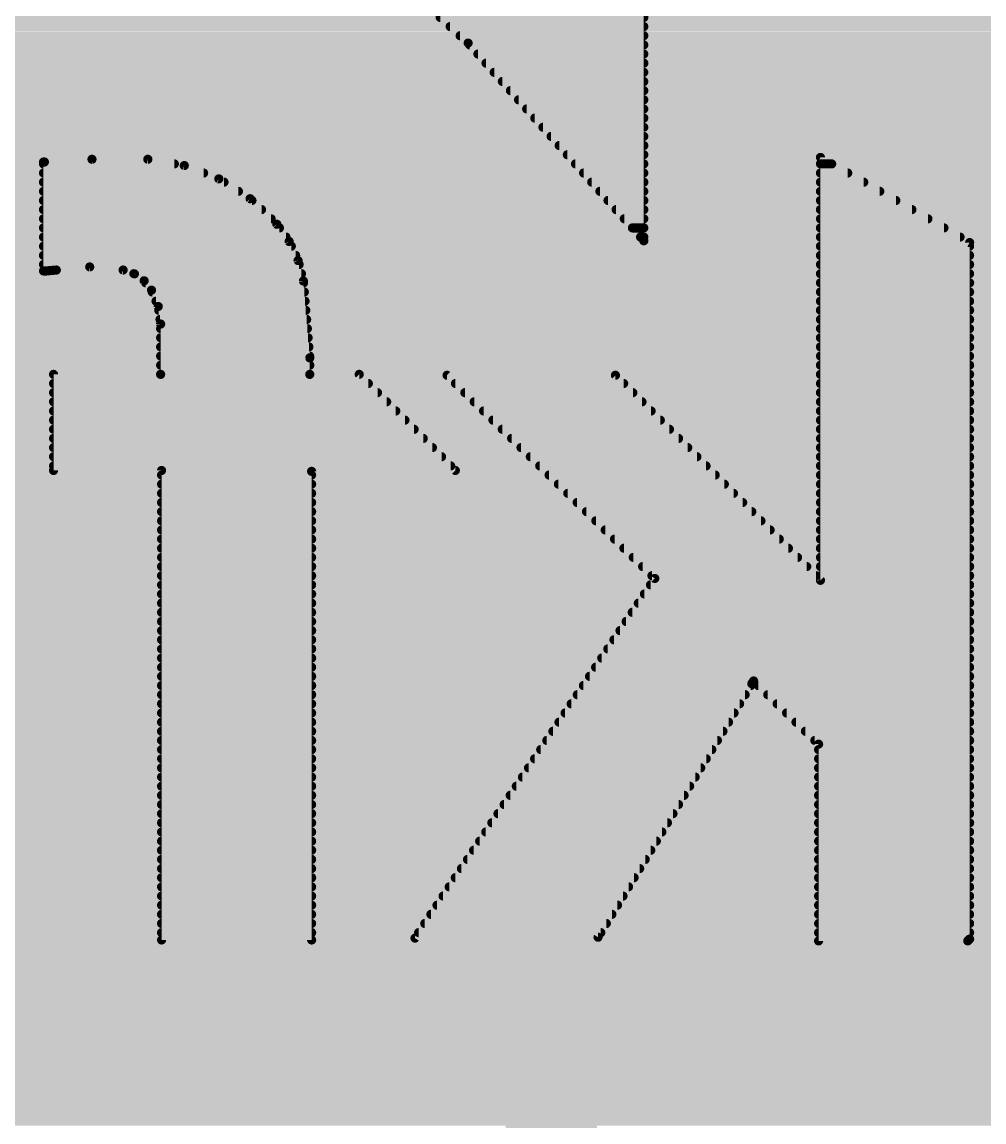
# Model space of a CAD drawing. Extents: x -29 to 78, y -15 to 28.
# Drawn here: x 20.273 to 22.943, y 11.87 to 14.923 of the extents above; entities that cross this region are included whole.
import ezdxf

# ---------------------------------------------------------------- set-up
doc = ezdxf.new("R2010")
doc.units = 0
for name, color, linetype in [('1', 12, 'CONTINUOUS'), ('16', 132, 'CONTINUOUS'), ('201', 110, 'CONTINUOUS'), ('22', 40, 'CONTINUOUS')]:
    doc.layers.add(name, color=color, linetype=linetype)

# ---------------------------------------------------------------- blocks, each defined once
blk = doc.blocks.new('RECT')
blk.add_solid([(-0.5, -0.5), (0.5, -0.5), (-0.5, 0.5), (0.5, 0.5)])

msp = doc.modelspace()

# ---------------------------------------------------------------- linework, layer by layer
at = {"layer": '1', "const_width": 0.254}
msp.add_lwpolyline([(24.13, 13.97), (22.032, 16.068)], dxfattribs=at)
at = {"layer": '16', "const_width": 0.254}
for points in [[(15.4178, 18.796), (21.7424, 12.4714)], [(21.7424, 12.4714), (21.7424, 9.0678)]]:
    msp.add_lwpolyline(points, dxfattribs=at)
at = {"layer": '16', "const_width": 0.127}
for points in [[(21.8059, 12.4714, 1), (21.6789, 12.4714)], [(21.6975, 12.4265, 1), (21.7873, 12.5163)]]:
    msp.add_lwpolyline(points, format="xyb", dxfattribs=at)
at = {"layer": '22', "const_width": 0.0254}
for points in [[(21.9989, 15.8318), (21.9989, 14.3154)], [(21.5113, 14.8641), (21.4245, 14.9436)], [(21.4337, 14.9352), (21.9989, 14.9352)], [(21.4614, 14.9098), (21.9989, 14.9098)], [(21.4891, 14.8844), (21.9989, 14.8844)], [(21.9989, 14.3154), (21.5113, 14.8641)], [(21.5158, 14.859), (21.9989, 14.859)], [(21.5384, 14.8336), (21.9989, 14.8336)], [(21.561, 14.8082), (21.9989, 14.8082)], [(21.5836, 14.7828), (21.9989, 14.7828)], [(21.6061, 14.7574), (21.9989, 14.7574)], [(21.6287, 14.732), (21.9989, 14.732)], [(21.6513, 14.7066), (21.9989, 14.7066)], [(21.6738, 14.6812), (21.9989, 14.6812)], [(21.6964, 14.6558), (21.9989, 14.6558)], [(21.719, 14.6304), (21.9989, 14.6304)], [(21.7416, 14.605), (21.9989, 14.605)], [(21.7641, 14.5796), (21.9989, 14.5796)], [(21.7867, 14.5542), (21.9989, 14.5542)], [(20.3352, 14.5339), (20.3327, 14.5339)], [(20.3327, 14.5339), (20.3327, 14.2316)], [(20.3327, 14.5288), (20.696, 14.5288)], [(20.4673, 14.5415), (20.3352, 14.5339)], [(20.6223, 14.5415), (20.4673, 14.5415)], [(20.7235, 14.5241), (20.6223, 14.5415)], [(20.8194, 14.4871), (20.7235, 14.5241)], [(21.8093, 14.5288), (21.9989, 14.5288)], [(22.9032, 14.3104), (22.4892, 14.5466)], [(22.4892, 14.5466), (22.4892, 13.3731)], [(22.4892, 14.5288), (22.5204, 14.5288)], [(20.3327, 14.5034), (20.7771, 14.5034)], [(21.8318, 14.5034), (21.9989, 14.5034)], [(22.4892, 14.5034), (22.5649, 14.5034)], [(20.3327, 14.478), (20.8338, 14.478)], [(20.9061, 14.4321), (20.8194, 14.4871)], [(21.8544, 14.478), (21.9989, 14.478)], [(22.4892, 14.478), (22.6094, 14.478)], [(20.3327, 14.4526), (20.8738, 14.4526)], [(20.9804, 14.3612), (20.9061, 14.4321)], [(21.877, 14.4526), (21.9989, 14.4526)], [(22.4892, 14.4526), (22.654, 14.4526)], [(20.3327, 14.4272), (20.9113, 14.4272)], [(20.3327, 14.4018), (20.9379, 14.4018)], [(21.8996, 14.4272), (21.9989, 14.4272)], [(21.9221, 14.4018), (21.9989, 14.4018)], [(22.4892, 14.4272), (22.6985, 14.4272)], [(22.4892, 14.4018), (22.743, 14.4018)], [(20.3327, 14.3764), (20.9645, 14.3764)], [(21.9447, 14.3764), (21.9989, 14.3764)], [(22.4892, 14.3764), (22.7875, 14.3764)], [(20.3327, 14.351), (20.9877, 14.351)], [(21.0144, 14.3135), (20.9804, 14.3612)], [(21.9673, 14.351), (21.9989, 14.351)], [(22.4892, 14.351), (22.832, 14.351)], [(20.3327, 14.3256), (21.0058, 14.3256)], [(21.0393, 14.2604), (21.0144, 14.3135)], [(21.9898, 14.3256), (21.9989, 14.3256)], [(22.4892, 14.3256), (22.8766, 14.3256)], [(22.9032, 12.3774), (22.9032, 14.3104)], [(20.3327, 14.3002), (21.0206, 14.3002)], [(20.3327, 14.2748), (21.0325, 14.2748)], [(22.4892, 14.3002), (22.9032, 14.3002)], [(22.4892, 14.2748), (22.9032, 14.2748)], [(20.3327, 14.2494), (21.0421, 14.2494)], [(21.0541, 14.2037), (21.0393, 14.2604)], [(22.4892, 14.2494), (22.9032, 14.2494)], [(20.3327, 14.2316), (20.3403, 14.2316)], [(20.3403, 14.2316), (20.3683, 14.2342)], [(20.3683, 14.2342), (20.461, 14.2428)], [(20.461, 14.2428), (20.5537, 14.2342)], [(20.5537, 14.2342), (20.585, 14.2235)], [(20.5835, 14.224), (21.0488, 14.224)], [(20.585, 14.2235), (20.612, 14.2043)], [(22.4892, 14.224), (22.9032, 14.224)], [(20.612, 14.2043), (20.6324, 14.1783)], [(20.6165, 14.1986), (21.0545, 14.1986)], [(21.0718, 13.9903), (21.0541, 14.2037)], [(22.4892, 14.1986), (22.9032, 14.1986)], [(20.6324, 14.1783), (20.6512, 14.1329)], [(20.6345, 14.1732), (21.0566, 14.1732)], [(22.4892, 14.1732), (22.9032, 14.1732)], [(20.645, 14.1478), (21.0587, 14.1478)], [(20.6512, 14.1329), (20.6578, 14.0843)], [(20.6526, 14.1224), (21.0608, 14.1224)], [(22.4892, 14.1478), (22.9032, 14.1478)], [(22.4892, 14.1224), (22.9032, 14.1224)], [(20.6561, 14.097), (21.063, 14.097)], [(22.4892, 14.097), (22.9032, 14.097)], [(20.6578, 14.0843), (20.6578, 13.9446)], [(20.6578, 14.0716), (21.0651, 14.0716)], [(22.4892, 14.0716), (22.9032, 14.0716)], [(20.6578, 14.0462), (21.0672, 14.0462)], [(22.4892, 14.0462), (22.9032, 14.0462)], [(20.6578, 14.0208), (21.0693, 14.0208)], [(22.4892, 14.0208), (22.9032, 14.0208)], [(20.6578, 13.9954), (21.0714, 13.9954)], [(20.6578, 13.97), (21.0718, 13.97)], [(21.0718, 13.9446), (21.0718, 13.9903)], [(22.4892, 13.9954), (22.9032, 13.9954)], [(22.4892, 13.97), (22.9032, 13.97)], [(20.6578, 13.9446), (20.3606, 13.9446)], [(20.3606, 13.9446), (20.3606, 13.6779)], [(20.6578, 13.9446), (21.0718, 13.9446)], [(21.209, 13.9446), (21.0718, 13.9446)], [(21.4757, 13.6779), (21.209, 13.9446)], [(21.9202, 13.9421), (21.4528, 13.9421)], [(21.4528, 13.9421), (22.0294, 13.3782)], [(22.4892, 13.3731), (21.9202, 13.9421)], [(22.4892, 13.9446), (22.9032, 13.9446)], [(20.3606, 13.9192), (21.2344, 13.9192)], [(21.4762, 13.9192), (21.9431, 13.9192)], [(22.4892, 13.9192), (22.9032, 13.9192)], [(20.3606, 13.8938), (21.2598, 13.8938)], [(21.5022, 13.8938), (21.9685, 13.8938)], [(22.4892, 13.8938), (22.9032, 13.8938)], [(20.3606, 13.8684), (21.2852, 13.8684)], [(21.5282, 13.8684), (21.9939, 13.8684)], [(22.4892, 13.8684), (22.9032, 13.8684)], [(20.3606, 13.843), (21.3106, 13.843)], [(20.3606, 13.8176), (21.336, 13.8176)], [(21.5541, 13.843), (22.0193, 13.843)], [(21.5801, 13.8176), (22.0447, 13.8176)], [(22.4892, 13.843), (22.9032, 13.843)], [(22.4892, 13.8176), (22.9032, 13.8176)], [(20.3606, 13.7922), (21.3614, 13.7922)], [(21.6061, 13.7922), (22.0701, 13.7922)], [(22.4892, 13.7922), (22.9032, 13.7922)], [(20.3606, 13.7668), (21.3868, 13.7668)], [(21.632, 13.7668), (22.0955, 13.7668)], [(22.4892, 13.7668), (22.9032, 13.7668)], [(20.3606, 13.7414), (21.4122, 13.7414)], [(21.658, 13.7414), (22.1209, 13.7414)], [(22.4892, 13.7414), (22.9032, 13.7414)], [(20.3606, 13.716), (21.4376, 13.716)], [(21.684, 13.716), (22.1463, 13.716)], [(22.4892, 13.716), (22.9032, 13.716)], [(20.3606, 13.6906), (21.463, 13.6906)], [(20.3606, 13.6779), (20.6604, 13.6779)], [(20.6604, 13.6779), (20.6604, 12.3749)], [(20.6604, 13.6652), (21.0769, 13.6652)], [(21.0769, 13.6754), (21.4757, 13.6779)], [(21.0769, 12.3749), (21.0769, 13.6754)], [(21.71, 13.6906), (22.1717, 13.6906)], [(21.7359, 13.6652), (22.1971, 13.6652)], [(22.4892, 13.6906), (22.9032, 13.6906)], [(22.4892, 13.6652), (22.9032, 13.6652)], [(20.6604, 13.6398), (21.0769, 13.6398)], [(21.7619, 13.6398), (22.2225, 13.6398)], [(22.4892, 13.6398), (22.9032, 13.6398)], [(20.6604, 13.6144), (21.0769, 13.6144)], [(21.7879, 13.6144), (22.2479, 13.6144)], [(22.4892, 13.6144), (22.9032, 13.6144)], [(20.6604, 13.589), (21.0769, 13.589)], [(21.8139, 13.589), (22.2733, 13.589)], [(22.4892, 13.589), (22.9032, 13.589)], [(20.6604, 13.5636), (21.0769, 13.5636)], [(21.8398, 13.5636), (22.2987, 13.5636)], [(22.4892, 13.5636), (22.9032, 13.5636)], [(20.6604, 13.5382), (21.0769, 13.5382)], [(20.6604, 13.5128), (21.0769, 13.5128)], [(21.8658, 13.5382), (22.3241, 13.5382)], [(21.8918, 13.5128), (22.3495, 13.5128)], [(22.4892, 13.5382), (22.9032, 13.5382)], [(22.4892, 13.5128), (22.9032, 13.5128)], [(20.6604, 13.4874), (21.0769, 13.4874)], [(21.9177, 13.4874), (22.3749, 13.4874)], [(22.4892, 13.4874), (22.9032, 13.4874)], [(20.6604, 13.462), (21.0769, 13.462)], [(21.9437, 13.462), (22.4003, 13.462)], [(22.4892, 13.462), (22.9032, 13.462)], [(20.6604, 13.4366), (21.0769, 13.4366)], [(21.9697, 13.4366), (22.4257, 13.4366)], [(22.4892, 13.4366), (22.9032, 13.4366)], [(20.6604, 13.4112), (21.0769, 13.4112)], [(21.9957, 13.4112), (22.4511, 13.4112)], [(22.4892, 13.4112), (22.9032, 13.4112)], [(20.6604, 13.3858), (21.0769, 13.3858)], [(20.6604, 13.3604), (21.0769, 13.3604)], [(22.0294, 13.3782), (21.3639, 12.38)], [(22.0175, 13.3604), (22.9032, 13.3604)], [(22.0216, 13.3858), (22.4765, 13.3858)], [(22.4892, 13.3858), (22.9032, 13.3858)], [(20.6604, 13.335), (21.0769, 13.335)], [(22.0006, 13.335), (22.9032, 13.335)], [(20.6604, 13.3096), (21.0769, 13.3096)], [(21.9837, 13.3096), (22.9032, 13.3096)], [(20.6604, 13.2842), (21.0769, 13.2842)], [(21.9667, 13.2842), (22.9032, 13.2842)], [(20.6604, 13.2588), (21.0769, 13.2588)], [(21.9498, 13.2588), (22.9032, 13.2588)], [(20.6604, 13.2334), (21.0769, 13.2334)], [(20.6604, 13.208), (21.0769, 13.208)], [(21.9159, 13.208), (22.9032, 13.208)], [(21.9329, 13.2334), (22.9032, 13.2334)], [(20.6604, 13.1826), (21.0769, 13.1826)], [(21.899, 13.1826), (22.9032, 13.1826)], [(20.6604, 13.1572), (21.0769, 13.1572)], [(21.8821, 13.1572), (22.9032, 13.1572)], [(20.6604, 13.1318), (21.0769, 13.1318)], [(21.8651, 13.1318), (22.9032, 13.1318)], [(20.6604, 13.1064), (21.0769, 13.1064)], [(21.8482, 13.1064), (22.9032, 13.1064)], [(21.8719, 12.3825), (22.2987, 13.0861)], [(22.2987, 13.0861), (22.3037, 13.0937)], [(22.3037, 13.0937), (22.4841, 12.9184)], [(20.6604, 13.081), (21.0769, 13.081)], [(20.6604, 13.0556), (21.0769, 13.0556)], [(21.8143, 13.0556), (22.2802, 13.0556)], [(21.8313, 13.081), (22.2956, 13.081)], [(22.3168, 13.081), (22.9032, 13.081)], [(22.3429, 13.0556), (22.9032, 13.0556)], [(20.6604, 13.0302), (21.0769, 13.0302)], [(21.7974, 13.0302), (22.2648, 13.0302)], [(22.369, 13.0302), (22.9032, 13.0302)], [(20.6604, 13.0048), (21.0769, 13.0048)], [(21.7805, 13.0048), (22.2494, 13.0048)], [(22.3952, 13.0048), (22.9032, 13.0048)], [(20.6604, 12.9794), (21.0769, 12.9794)], [(21.7635, 12.9794), (22.234, 12.9794)], [(22.4213, 12.9794), (22.9032, 12.9794)], [(20.6604, 12.954), (21.0769, 12.954)], [(21.7466, 12.954), (22.2186, 12.954)], [(22.4475, 12.954), (22.9032, 12.954)], [(20.6604, 12.9286), (21.0769, 12.9286)], [(20.6604, 12.9032), (21.0769, 12.9032)], [(21.7127, 12.9032), (22.1878, 12.9032)], [(21.7297, 12.9286), (22.2032, 12.9286)], [(22.4736, 12.9286), (22.9032, 12.9286)], [(22.4841, 12.9184), (22.4841, 12.3723)], [(22.4841, 12.9032), (22.9032, 12.9032)], [(20.6604, 12.8778), (21.0769, 12.8778)], [(21.6958, 12.8778), (22.1723, 12.8778)], [(22.4841, 12.8778), (22.9032, 12.8778)], [(20.6604, 12.8524), (21.0769, 12.8524)], [(21.6789, 12.8524), (22.1569, 12.8524)], [(22.4841, 12.8524), (22.9032, 12.8524)], [(20.6604, 12.827), (21.0769, 12.827)], [(21.6619, 12.827), (22.1415, 12.827)], [(22.4841, 12.827), (22.9032, 12.827)], [(20.6604, 12.8016), (21.0769, 12.8016)], [(21.645, 12.8016), (22.1261, 12.8016)], [(22.4841, 12.8016), (22.9032, 12.8016)], [(20.6604, 12.7762), (21.0769, 12.7762)], [(20.6604, 12.7508), (21.0769, 12.7508)], [(21.6111, 12.7508), (22.0953, 12.7508)], [(21.628, 12.7762), (22.1107, 12.7762)], [(22.4841, 12.7762), (22.9032, 12.7762)], [(22.4841, 12.7508), (22.9032, 12.7508)], [(20.6604, 12.7254), (21.0769, 12.7254)], [(21.5942, 12.7254), (22.0799, 12.7254)], [(22.4841, 12.7254), (22.9032, 12.7254)], [(20.6604, 12.7), (21.0769, 12.7)], [(21.5772, 12.7), (22.0645, 12.7)], [(22.4841, 12.7), (22.9032, 12.7)], [(20.6604, 12.6746), (21.0769, 12.6746)], [(21.5603, 12.6746), (22.0491, 12.6746)], [(22.4841, 12.6746), (22.9032, 12.6746)], [(20.6604, 12.6492), (21.0769, 12.6492)], [(21.5434, 12.6492), (22.0337, 12.6492)], [(22.4841, 12.6492), (22.9032, 12.6492)], [(20.6604, 12.6238), (21.0769, 12.6238)], [(20.6604, 12.5984), (21.0769, 12.5984)], [(21.5095, 12.5984), (22.0029, 12.5984)], [(21.5264, 12.6238), (22.0183, 12.6238)], [(22.4841, 12.6238), (22.9032, 12.6238)], [(22.4841, 12.5984), (22.9032, 12.5984)], [(20.6604, 12.573), (21.0769, 12.573)], [(21.4926, 12.573), (21.9875, 12.573)], [(22.4841, 12.573), (22.9032, 12.573)], [(20.6604, 12.5476), (21.0769, 12.5476)], [(21.4756, 12.5476), (21.972, 12.5476)], [(22.4841, 12.5476), (22.9032, 12.5476)], [(20.6604, 12.5222), (21.0769, 12.5222)], [(21.4587, 12.5222), (21.9566, 12.5222)], [(22.4841, 12.5222), (22.9032, 12.5222)], [(20.6604, 12.4968), (21.0769, 12.4968)], [(21.4418, 12.4968), (21.9412, 12.4968)], [(22.4841, 12.4968), (22.9032, 12.4968)], [(20.6604, 12.4714), (21.0769, 12.4714)], [(20.6604, 12.446), (21.0769, 12.446)], [(21.4079, 12.446), (21.9104, 12.446)], [(21.4248, 12.4714), (21.9258, 12.4714)], [(22.4841, 12.4714), (22.9032, 12.4714)], [(22.4841, 12.446), (22.9032, 12.446)], [(20.6604, 12.4206), (21.0769, 12.4206)], [(21.391, 12.4206), (21.895, 12.4206)], [(22.4841, 12.4206), (22.9032, 12.4206)], [(20.6604, 12.3952), (21.0769, 12.3952)], [(21.3639, 12.38), (21.8719, 12.3825)], [(21.374, 12.3952), (21.8796, 12.3952)], [(22.4841, 12.3952), (22.9032, 12.3952)], [(20.6604, 12.3749), (21.0769, 12.3749)], [(22.4841, 12.3723), (22.8981, 12.3723)], [(22.8981, 12.3723), (22.9032, 12.3774)]]:
    msp.add_lwpolyline(points, dxfattribs=at)
at = {"layer": '22', "const_width": 0.0127}
for points in [[(21.4337, 14.9415, 1), (21.4337, 14.9289)], [(21.9989, 14.9289, 1), (21.9989, 14.9415)], [(21.4614, 14.9162, 1), (21.4614, 14.9035)], [(21.9989, 14.9035, 1), (21.9989, 14.9162)], [(21.4891, 14.8908, 1), (21.4891, 14.8781)], [(21.516, 14.8683, 1), (21.5066, 14.8599)], [(21.507, 14.8594, 1), (21.5156, 14.8688)], [(21.5158, 14.8653, 1), (21.5158, 14.8527)], [(21.9989, 14.8781, 1), (21.9989, 14.8908)], [(21.9989, 14.8527, 1), (21.9989, 14.8653)], [(21.5384, 14.8399, 1), (21.5384, 14.8273)], [(21.9989, 14.8273, 1), (21.9989, 14.8399)], [(21.561, 14.8146, 1), (21.561, 14.8019)], [(21.9989, 14.8019, 1), (21.9989, 14.8146)], [(21.5836, 14.7891, 1), (21.5836, 14.7765)], [(21.9989, 14.7765, 1), (21.9989, 14.7891)], [(21.6061, 14.7637, 1), (21.6061, 14.7511)], [(21.9989, 14.7511, 1), (21.9989, 14.7637)], [(21.6287, 14.7384, 1), (21.6287, 14.7257)], [(21.6513, 14.7129, 1), (21.6513, 14.7003)], [(21.9989, 14.7257, 1), (21.9989, 14.7384)], [(21.9989, 14.7003, 1), (21.9989, 14.7129)], [(21.6738, 14.6875, 1), (21.6738, 14.6749)], [(21.9989, 14.6749, 1), (21.9989, 14.6875)], [(21.6964, 14.6622, 1), (21.6964, 14.6495)], [(21.9989, 14.6495, 1), (21.9989, 14.6622)], [(21.719, 14.6367, 1), (21.719, 14.6241)], [(21.9989, 14.6241, 1), (21.9989, 14.6367)], [(21.7416, 14.6113, 1), (21.7416, 14.5987)], [(21.9989, 14.5987, 1), (21.9989, 14.6113)], [(21.7641, 14.586, 1), (21.7641, 14.5733)], [(21.7867, 14.5606, 1), (21.7867, 14.5479)], [(21.9989, 14.5733, 1), (21.9989, 14.586)], [(21.9989, 14.5479, 1), (21.9989, 14.5606)], [(20.3327, 14.5403, 1), (20.3327, 14.5276)], [(20.3391, 14.5339, 1), (20.3264, 14.5339)], [(20.3327, 14.5351, 1), (20.3327, 14.5225)], [(20.3348, 14.5402, 1), (20.3356, 14.5276)], [(20.3352, 14.5276, 1), (20.3352, 14.5403)], [(20.4673, 14.5479, 1), (20.4673, 14.5352)], [(20.4677, 14.5352, 1), (20.4669, 14.5478)], [(20.6234, 14.5478, 1), (20.6212, 14.5352)], [(20.6223, 14.5352, 1), (20.6223, 14.5479)], [(20.696, 14.5225, 1), (20.696, 14.5351)], [(20.7258, 14.53, 1), (20.7212, 14.5181)], [(20.7224, 14.5178, 1), (20.7246, 14.5303)], [(21.8093, 14.5351, 1), (21.8093, 14.5225)], [(21.9989, 14.5225, 1), (21.9989, 14.5351)], [(22.4956, 14.5466, 1), (22.4828, 14.5466)], [(22.4923, 14.5521, 1), (22.4861, 14.5411)], [(22.4892, 14.5351, 1), (22.4892, 14.5225)], [(22.5204, 14.5225, 1), (22.5204, 14.5351)], [(20.3327, 14.5098, 1), (20.3327, 14.4971)], [(20.7771, 14.4971, 1), (20.7771, 14.5098)], [(21.8318, 14.5098, 1), (21.8318, 14.4971)], [(21.9989, 14.4971, 1), (21.9989, 14.5098)], [(22.4892, 14.5098, 1), (22.4892, 14.4971)], [(22.5649, 14.4971, 1), (22.5649, 14.5098)], [(20.3327, 14.4844, 1), (20.3327, 14.4717)], [(20.8228, 14.4925, 1), (20.816, 14.4818)], [(20.8171, 14.4812, 1), (20.8216, 14.4931)], [(20.8338, 14.4717, 1), (20.8338, 14.4844)], [(21.8544, 14.4844, 1), (21.8544, 14.4717)], [(21.9989, 14.4717, 1), (21.9989, 14.4844)], [(22.4892, 14.4844, 1), (22.4892, 14.4717)], [(22.6094, 14.4717, 1), (22.6094, 14.4844)], [(20.3327, 14.4589, 1), (20.3327, 14.4463)], [(20.8738, 14.4463, 1), (20.8738, 14.4589)], [(20.9105, 14.4367, 1), (20.9017, 14.4275)], [(20.9027, 14.4268, 1), (20.9095, 14.4375)], [(21.877, 14.4589, 1), (21.877, 14.4463)], [(21.9989, 14.4463, 1), (21.9989, 14.4589)], [(22.4892, 14.4589, 1), (22.4892, 14.4463)], [(22.654, 14.4463, 1), (22.654, 14.4589)], [(20.3327, 14.4336, 1), (20.3327, 14.4209)], [(20.3327, 14.4082, 1), (20.3327, 14.3955)], [(20.9113, 14.4209, 1), (20.9113, 14.4336)], [(20.9379, 14.3955, 1), (20.9379, 14.4082)], [(21.8996, 14.4336, 1), (21.8996, 14.4209)], [(21.9221, 14.4082, 1), (21.9221, 14.3955)], [(21.9989, 14.4209, 1), (21.9989, 14.4336)], [(21.9989, 14.3955, 1), (21.9989, 14.4082)], [(22.4892, 14.4336, 1), (22.4892, 14.4209)], [(22.4892, 14.4082, 1), (22.4892, 14.3955)], [(22.6985, 14.4209, 1), (22.6985, 14.4336)], [(22.743, 14.3955, 1), (22.743, 14.4082)], [(20.3327, 14.3827, 1), (20.3327, 14.3701)], [(20.9645, 14.3701, 1), (20.9645, 14.3827)], [(21.9447, 14.3827, 1), (21.9447, 14.3701)], [(21.9989, 14.3701, 1), (21.9989, 14.3827)], [(22.4892, 14.3827, 1), (22.4892, 14.3701)], [(22.7875, 14.3701, 1), (22.7875, 14.3827)], [(20.3327, 14.3574, 1), (20.3327, 14.3447)], [(20.9856, 14.3649, 1), (20.9752, 14.3575)], [(20.976, 14.3566, 1), (20.9848, 14.3658)], [(20.9877, 14.3447, 1), (20.9877, 14.3574)], [(21.9673, 14.3574, 1), (21.9673, 14.3447)], [(21.9989, 14.3447, 1), (21.9989, 14.3574)], [(22.4892, 14.3574, 1), (22.4892, 14.3447)], [(22.832, 14.3447, 1), (22.832, 14.3574)], [(20.3327, 14.332, 1), (20.3327, 14.3193)], [(21.0058, 14.3193, 1), (21.0058, 14.332)], [(21.0202, 14.3162, 1), (21.0087, 14.3108)], [(21.0092, 14.3098, 1), (21.0196, 14.3172)], [(21.9898, 14.332, 1), (21.9898, 14.3193)], [(21.9926, 14.3154, 1), (22.0053, 14.3154)], [(21.9942, 14.3112, 1), (22.0036, 14.3196)], [(21.9989, 14.3193, 1), (21.9989, 14.332)], [(22.4892, 14.332, 1), (22.4892, 14.3193)], [(22.8766, 14.3193, 1), (22.8766, 14.332)], [(22.9096, 14.3104, 1), (22.8969, 14.3104)], [(22.9001, 14.3049, 1), (22.9063, 14.3159)], [(20.3327, 14.3065, 1), (20.3327, 14.2939)], [(20.3327, 14.2812, 1), (20.3327, 14.2685)], [(21.0206, 14.2939, 1), (21.0206, 14.3065)], [(21.0325, 14.2685, 1), (21.0325, 14.2812)], [(22.4892, 14.3065, 1), (22.4892, 14.2939)], [(22.4892, 14.2812, 1), (22.4892, 14.2685)], [(22.9032, 14.2939, 1), (22.9032, 14.3065)], [(22.9032, 14.2685, 1), (22.9032, 14.2812)], [(20.3327, 14.2558, 1), (20.3327, 14.2431)], [(21.0454, 14.262, 1), (21.0331, 14.2588)], [(21.0335, 14.2577, 1), (21.045, 14.2631)], [(21.0421, 14.2431, 1), (21.0421, 14.2558)], [(22.4892, 14.2558, 1), (22.4892, 14.2431)], [(22.9032, 14.2431, 1), (22.9032, 14.2558)], [(20.3327, 14.2379, 1), (20.3327, 14.2253)], [(20.3264, 14.2316, 1), (20.3391, 14.2316)], [(20.3397, 14.2379, 1), (20.3409, 14.2253)], [(20.3403, 14.2253, 1), (20.3403, 14.2379)], [(20.3677, 14.2405, 1), (20.3689, 14.2279)], [(20.3689, 14.2279, 1), (20.3677, 14.2405)], [(20.4616, 14.2491, 1), (20.4604, 14.2365)], [(20.4616, 14.2365, 1), (20.4604, 14.2491)], [(20.5558, 14.2402, 1), (20.5516, 14.2282)], [(20.5531, 14.2279, 1), (20.5543, 14.2405)], [(20.5835, 14.2303, 1), (20.5835, 14.2177)], [(20.5887, 14.2287, 1), (20.5813, 14.2183)], [(20.583, 14.2175, 1), (20.5871, 14.2295)], [(21.0488, 14.2177, 1), (21.0488, 14.2303)], [(22.4892, 14.2303, 1), (22.4892, 14.2177)], [(22.9032, 14.2177, 1), (22.9032, 14.2303)], [(20.617, 14.2083, 1), (20.607, 14.2004)], [(20.6083, 14.1992, 1), (20.6157, 14.2095)], [(20.6165, 14.205, 1), (20.6165, 14.1923)], [(21.0604, 14.2042, 1), (21.0478, 14.2032)], [(21.048, 14.2021, 1), (21.0602, 14.2053)], [(21.0545, 14.1923, 1), (21.0545, 14.205)], [(22.4892, 14.205, 1), (22.4892, 14.1923)], [(22.9032, 14.1923, 1), (22.9032, 14.205)], [(20.6383, 14.1807, 1), (20.6265, 14.1759)], [(20.6274, 14.1744, 1), (20.6374, 14.1822)], [(20.6345, 14.1796, 1), (20.6345, 14.1669)], [(21.0566, 14.1669, 1), (21.0566, 14.1796)], [(22.4892, 14.1796, 1), (22.4892, 14.1669)], [(22.9032, 14.1669, 1), (22.9032, 14.1796)], [(20.645, 14.1541, 1), (20.645, 14.1415)], [(20.6575, 14.1338, 1), (20.6449, 14.1321)], [(20.6453, 14.1305, 1), (20.657, 14.1354)], [(20.6526, 14.1288, 1), (20.6526, 14.1161)], [(21.0587, 14.1415, 1), (21.0587, 14.1541)], [(21.0608, 14.1161, 1), (21.0608, 14.1288)], [(22.4892, 14.1541, 1), (22.4892, 14.1415)], [(22.4892, 14.1288, 1), (22.4892, 14.1161)], [(22.9032, 14.1415, 1), (22.9032, 14.1541)], [(22.9032, 14.1161, 1), (22.9032, 14.1288)], [(20.6561, 14.1034, 1), (20.6561, 14.0907)], [(21.063, 14.0907, 1), (21.063, 14.1034)], [(22.4892, 14.1034, 1), (22.4892, 14.0907)], [(22.9032, 14.0907, 1), (22.9032, 14.1034)], [(20.6642, 14.0843, 1), (20.6515, 14.0843)], [(20.6515, 14.0834, 1), (20.6641, 14.0852)], [(20.6578, 14.0779, 1), (20.6578, 14.0653)], [(21.0651, 14.0653, 1), (21.0651, 14.0779)], [(22.4892, 14.0779, 1), (22.4892, 14.0653)], [(22.9032, 14.0653, 1), (22.9032, 14.0779)], [(20.6578, 14.0526, 1), (20.6578, 14.0399)], [(21.0672, 14.0399, 1), (21.0672, 14.0526)], [(22.4892, 14.0526, 1), (22.4892, 14.0399)], [(22.9032, 14.0399, 1), (22.9032, 14.0526)], [(20.6578, 14.0272, 1), (20.6578, 14.0145)], [(21.0693, 14.0145, 1), (21.0693, 14.0272)], [(22.4892, 14.0272, 1), (22.4892, 14.0145)], [(22.9032, 14.0145, 1), (22.9032, 14.0272)], [(20.6578, 13.9764, 1), (20.6578, 13.9637)], [(20.6578, 14.0017, 1), (20.6578, 13.9891)], [(21.0782, 13.9903, 1), (21.0654, 13.9903)], [(21.0655, 13.9898, 1), (21.0781, 13.9908)], [(21.0714, 13.9891, 1), (21.0714, 14.0017)], [(21.0718, 13.9637, 1), (21.0718, 13.9764)], [(22.4892, 14.0017, 1), (22.4892, 13.9891)], [(22.4892, 13.9764, 1), (22.4892, 13.9637)], [(22.9032, 13.9891, 1), (22.9032, 14.0017)], [(22.9032, 13.9637, 1), (22.9032, 13.9764)], [(20.3606, 13.951, 1), (20.3606, 13.9383)], [(20.367, 13.9446, 1), (20.3543, 13.9446)], [(20.6578, 13.951, 1), (20.6578, 13.9383)], [(20.6578, 13.9383, 1), (20.6578, 13.951)], [(21.0718, 13.951, 1), (21.0718, 13.9383)], [(21.0718, 13.9383, 1), (21.0718, 13.951)], [(21.2135, 13.9491, 1), (21.2045, 13.9401)], [(21.209, 13.9383, 1), (21.209, 13.951)], [(21.4528, 13.9484, 1), (21.4528, 13.9358)], [(21.4572, 13.9466, 1), (21.4484, 13.9376)], [(21.9247, 13.9466, 1), (21.9157, 13.9376)], [(21.9202, 13.9358, 1), (21.9202, 13.9484)], [(22.4892, 13.951, 1), (22.4892, 13.9383)], [(22.9032, 13.9383, 1), (22.9032, 13.951)], [(20.3606, 13.9255, 1), (20.3606, 13.9129)], [(20.6515, 13.9446, 1), (20.6642, 13.9446)], [(21.0654, 13.9446, 1), (21.0782, 13.9446)], [(21.2344, 13.9129, 1), (21.2344, 13.9255)], [(21.4762, 13.9255, 1), (21.4762, 13.9129)], [(21.9431, 13.9129, 1), (21.9431, 13.9255)], [(22.4892, 13.9255, 1), (22.4892, 13.9129)], [(22.9032, 13.9129, 1), (22.9032, 13.9255)], [(20.3606, 13.9002, 1), (20.3606, 13.8875)], [(21.2598, 13.8875, 1), (21.2598, 13.9002)], [(21.5022, 13.9002, 1), (21.5022, 13.8875)], [(21.9685, 13.8875, 1), (21.9685, 13.9002)], [(22.4892, 13.9002, 1), (22.4892, 13.8875)], [(22.9032, 13.8875, 1), (22.9032, 13.9002)], [(20.3606, 13.8748, 1), (20.3606, 13.8621)], [(21.2852, 13.8621, 1), (21.2852, 13.8748)], [(21.5282, 13.8748, 1), (21.5282, 13.8621)], [(21.9939, 13.8621, 1), (21.9939, 13.8748)], [(22.4892, 13.8748, 1), (22.4892, 13.8621)], [(22.9032, 13.8621, 1), (22.9032, 13.8748)], [(20.3606, 13.8493, 1), (20.3606, 13.8367)], [(20.3606, 13.8239, 1), (20.3606, 13.8113)], [(21.3106, 13.8367, 1), (21.3106, 13.8493)], [(21.336, 13.8113, 1), (21.336, 13.8239)], [(21.5541, 13.8493, 1), (21.5541, 13.8367)], [(21.5801, 13.8239, 1), (21.5801, 13.8113)], [(22.0193, 13.8367, 1), (22.0193, 13.8493)], [(22.0447, 13.8113, 1), (22.0447, 13.8239)], [(22.4892, 13.8493, 1), (22.4892, 13.8367)], [(22.4892, 13.8239, 1), (22.4892, 13.8113)], [(22.9032, 13.8367, 1), (22.9032, 13.8493)], [(22.9032, 13.8113, 1), (22.9032, 13.8239)], [(20.3606, 13.7986, 1), (20.3606, 13.7859)], [(21.3614, 13.7859, 1), (21.3614, 13.7986)], [(21.6061, 13.7986, 1), (21.6061, 13.7859)], [(22.0701, 13.7859, 1), (22.0701, 13.7986)], [(22.4892, 13.7986, 1), (22.4892, 13.7859)], [(22.9032, 13.7859, 1), (22.9032, 13.7986)], [(20.3606, 13.7731, 1), (20.3606, 13.7605)], [(21.3868, 13.7605, 1), (21.3868, 13.7731)], [(21.632, 13.7731, 1), (21.632, 13.7605)], [(22.0955, 13.7605, 1), (22.0955, 13.7731)], [(22.4892, 13.7731, 1), (22.4892, 13.7605)], [(22.9032, 13.7605, 1), (22.9032, 13.7731)], [(20.3606, 13.7477, 1), (20.3606, 13.7351)], [(21.4122, 13.7351, 1), (21.4122, 13.7477)], [(21.658, 13.7477, 1), (21.658, 13.7351)], [(22.1209, 13.7351, 1), (22.1209, 13.7477)], [(22.4892, 13.7477, 1), (22.4892, 13.7351)], [(22.9032, 13.7351, 1), (22.9032, 13.7477)], [(20.3606, 13.7224, 1), (20.3606, 13.7097)], [(21.4376, 13.7097, 1), (21.4376, 13.7224)], [(21.684, 13.7224, 1), (21.684, 13.7097)], [(22.1463, 13.7097, 1), (22.1463, 13.7224)], [(22.4892, 13.7224, 1), (22.4892, 13.7097)], [(22.9032, 13.7097, 1), (22.9032, 13.7224)], [(20.3606, 13.6843, 1), (20.3606, 13.6716)], [(20.3543, 13.6779, 1), (20.367, 13.6779)], [(20.3606, 13.6969, 1), (20.3606, 13.6843)], [(20.6668, 13.6779, 1), (20.6541, 13.6779)], [(20.6604, 13.6715, 1), (20.6604, 13.6589)], [(20.6604, 13.6716, 1), (20.6604, 13.6843)], [(21.0833, 13.6754, 1), (21.0706, 13.6754)], [(21.0769, 13.6817, 1), (21.0769, 13.6691)], [(21.0769, 13.6589, 1), (21.0769, 13.6715)], [(21.463, 13.6843, 1), (21.463, 13.6969)], [(21.4712, 13.6734, 1), (21.4802, 13.6824)], [(21.4757, 13.6716, 1), (21.4757, 13.6842)], [(21.71, 13.6969, 1), (21.71, 13.6843)], [(21.7359, 13.6715, 1), (21.7359, 13.6589)], [(22.1717, 13.6843, 1), (22.1717, 13.6969)], [(22.1971, 13.6589, 1), (22.1971, 13.6715)], [(22.4892, 13.6969, 1), (22.4892, 13.6843)], [(22.4892, 13.6715, 1), (22.4892, 13.6589)], [(22.9032, 13.6843, 1), (22.9032, 13.6969)], [(22.9032, 13.6589, 1), (22.9032, 13.6715)], [(20.6604, 13.6462, 1), (20.6604, 13.6335)], [(21.0769, 13.6335, 1), (21.0769, 13.6462)], [(21.7619, 13.6462, 1), (21.7619, 13.6335)], [(22.2225, 13.6335, 1), (22.2225, 13.6462)], [(22.4892, 13.6462, 1), (22.4892, 13.6335)], [(22.9032, 13.6335, 1), (22.9032, 13.6462)], [(20.6604, 13.6207, 1), (20.6604, 13.6081)], [(21.0769, 13.6081, 1), (21.0769, 13.6207)], [(21.7879, 13.6207, 1), (21.7879, 13.6081)], [(22.2479, 13.6081, 1), (22.2479, 13.6207)], [(22.4892, 13.6207, 1), (22.4892, 13.6081)], [(22.9032, 13.6081, 1), (22.9032, 13.6207)], [(20.6604, 13.5953, 1), (20.6604, 13.5827)], [(21.0769, 13.5827, 1), (21.0769, 13.5953)], [(21.8139, 13.5953, 1), (21.8139, 13.5827)], [(22.2733, 13.5827, 1), (22.2733, 13.5953)], [(22.4892, 13.5953, 1), (22.4892, 13.5827)], [(22.9032, 13.5827, 1), (22.9032, 13.5953)], [(20.6604, 13.57, 1), (20.6604, 13.5573)], [(21.0769, 13.5573, 1), (21.0769, 13.57)], [(21.8398, 13.57, 1), (21.8398, 13.5573)], [(22.2987, 13.5573, 1), (22.2987, 13.57)], [(22.4892, 13.57, 1), (22.4892, 13.5573)], [(22.9032, 13.5573, 1), (22.9032, 13.57)], [(20.6604, 13.5445, 1), (20.6604, 13.5319)], [(20.6604, 13.5191, 1), (20.6604, 13.5065)], [(21.0769, 13.5319, 1), (21.0769, 13.5445)], [(21.0769, 13.5065, 1), (21.0769, 13.5191)], [(21.8658, 13.5445, 1), (21.8658, 13.5319)], [(21.8918, 13.5191, 1), (21.8918, 13.5065)], [(22.3241, 13.5319, 1), (22.3241, 13.5445)], [(22.3495, 13.5065, 1), (22.3495, 13.5191)], [(22.4892, 13.5445, 1), (22.4892, 13.5319)], [(22.4892, 13.5191, 1), (22.4892, 13.5065)], [(22.9032, 13.5319, 1), (22.9032, 13.5445)], [(22.9032, 13.5065, 1), (22.9032, 13.5191)], [(20.6604, 13.4938, 1), (20.6604, 13.4811)], [(21.0769, 13.4811, 1), (21.0769, 13.4938)], [(21.9177, 13.4938, 1), (21.9177, 13.4811)], [(22.3749, 13.4811, 1), (22.3749, 13.4938)], [(22.4892, 13.4938, 1), (22.4892, 13.4811)], [(22.9032, 13.4811, 1), (22.9032, 13.4938)], [(20.6604, 13.4684, 1), (20.6604, 13.4557)], [(21.0769, 13.4557, 1), (21.0769, 13.4684)], [(21.9437, 13.4684, 1), (21.9437, 13.4557)], [(22.4003, 13.4557, 1), (22.4003, 13.4684)], [(22.4892, 13.4684, 1), (22.4892, 13.4557)], [(22.9032, 13.4557, 1), (22.9032, 13.4684)], [(20.6604, 13.4429, 1), (20.6604, 13.4303)], [(21.0769, 13.4303, 1), (21.0769, 13.4429)], [(21.9697, 13.4429, 1), (21.9697, 13.4303)], [(22.4257, 13.4303, 1), (22.4257, 13.4429)], [(22.4892, 13.4429, 1), (22.4892, 13.4303)], [(22.9032, 13.4303, 1), (22.9032, 13.4429)], [(20.6604, 13.4176, 1), (20.6604, 13.4049)], [(21.0769, 13.4049, 1), (21.0769, 13.4176)], [(21.9957, 13.4176, 1), (21.9957, 13.4049)], [(22.4511, 13.4049, 1), (22.4511, 13.4176)], [(22.4892, 13.4176, 1), (22.4892, 13.4049)], [(22.9032, 13.4049, 1), (22.9032, 13.4176)], [(20.6604, 13.3922, 1), (20.6604, 13.3795)], [(20.6604, 13.3667, 1), (20.6604, 13.3541)], [(21.0769, 13.3795, 1), (21.0769, 13.3922)], [(21.0769, 13.3541, 1), (21.0769, 13.3667)], [(22.0175, 13.3667, 1), (22.0175, 13.3541)], [(22.0216, 13.3922, 1), (22.0216, 13.3795)], [(22.0347, 13.3747, 1), (22.0241, 13.3817)], [(22.025, 13.3737, 1), (22.0338, 13.3827)], [(22.4765, 13.3795, 1), (22.4765, 13.3922)], [(22.4828, 13.3731, 1), (22.4956, 13.3731)], [(22.4892, 13.3922, 1), (22.4892, 13.3795)], [(22.4847, 13.3686, 1), (22.4937, 13.3776)], [(22.9032, 13.3795, 1), (22.9032, 13.3922)], [(22.9032, 13.3541, 1), (22.9032, 13.3667)], [(20.6604, 13.3414, 1), (20.6604, 13.3287)], [(21.0769, 13.3287, 1), (21.0769, 13.3414)], [(22.0006, 13.3414, 1), (22.0006, 13.3287)], [(22.9032, 13.3287, 1), (22.9032, 13.3414)], [(20.6604, 13.316, 1), (20.6604, 13.3033)], [(21.0769, 13.3033, 1), (21.0769, 13.316)], [(21.9837, 13.316, 1), (21.9837, 13.3033)], [(22.9032, 13.3033, 1), (22.9032, 13.316)], [(20.6604, 13.2905, 1), (20.6604, 13.2779)], [(21.0769, 13.2779, 1), (21.0769, 13.2905)], [(21.9667, 13.2905, 1), (21.9667, 13.2779)], [(22.9032, 13.2779, 1), (22.9032, 13.2905)], [(20.6604, 13.2652, 1), (20.6604, 13.2525)], [(21.0769, 13.2525, 1), (21.0769, 13.2652)], [(21.9498, 13.2652, 1), (21.9498, 13.2525)], [(22.9032, 13.2525, 1), (22.9032, 13.2652)], [(20.6604, 13.2398, 1), (20.6604, 13.2271)], [(20.6604, 13.2143, 1), (20.6604, 13.2017)], [(21.0769, 13.2271, 1), (21.0769, 13.2398)], [(21.0769, 13.2017, 1), (21.0769, 13.2143)], [(21.9159, 13.2143, 1), (21.9159, 13.2017)], [(21.9329, 13.2398, 1), (21.9329, 13.2271)], [(22.9032, 13.2271, 1), (22.9032, 13.2398)], [(22.9032, 13.2017, 1), (22.9032, 13.2143)], [(20.6604, 13.189, 1), (20.6604, 13.1763)], [(21.0769, 13.1763, 1), (21.0769, 13.189)], [(21.899, 13.189, 1), (21.899, 13.1763)], [(22.9032, 13.1763, 1), (22.9032, 13.189)], [(20.6604, 13.1636, 1), (20.6604, 13.1509)], [(21.0769, 13.1509, 1), (21.0769, 13.1636)], [(21.8821, 13.1636, 1), (21.8821, 13.1509)], [(22.9032, 13.1509, 1), (22.9032, 13.1636)], [(20.6604, 13.1381, 1), (20.6604, 13.1255)], [(21.0769, 13.1255, 1), (21.0769, 13.1381)], [(21.8651, 13.1381, 1), (21.8651, 13.1255)], [(22.9032, 13.1255, 1), (22.9032, 13.1381)], [(20.6604, 13.1128, 1), (20.6604, 13.1001)], [(21.0769, 13.1001, 1), (21.0769, 13.1128)], [(21.8482, 13.1128, 1), (21.8482, 13.1001)], [(22.3041, 13.0828, 1), (22.2933, 13.0894)], [(22.3081, 13.0983, 1), (22.2993, 13.0891)], [(22.309, 13.0902, 1), (22.2984, 13.0972)], [(22.9032, 13.1001, 1), (22.9032, 13.1128)], [(20.6604, 13.0874, 1), (20.6604, 13.0747)], [(20.6604, 13.0619, 1), (20.6604, 13.0493)], [(21.0769, 13.0747, 1), (21.0769, 13.0874)], [(21.0769, 13.0493, 1), (21.0769, 13.0619)], [(21.8143, 13.0619, 1), (21.8143, 13.0493)], [(21.8313, 13.0874, 1), (21.8313, 13.0747)], [(22.2802, 13.0493, 1), (22.2802, 13.0619)], [(22.2934, 13.0896, 1), (22.304, 13.0826)], [(22.2956, 13.0747, 1), (22.2956, 13.0874)], [(22.3168, 13.0874, 1), (22.3168, 13.0747)], [(22.3429, 13.0619, 1), (22.3429, 13.0493)], [(22.9032, 13.0747, 1), (22.9032, 13.0874)], [(22.9032, 13.0493, 1), (22.9032, 13.0619)], [(20.6604, 13.0366, 1), (20.6604, 13.0239)], [(21.0769, 13.0239, 1), (21.0769, 13.0366)], [(21.7974, 13.0366, 1), (21.7974, 13.0239)], [(22.2648, 13.0239, 1), (22.2648, 13.0366)], [(22.369, 13.0366, 1), (22.369, 13.0239)], [(22.9032, 13.0239, 1), (22.9032, 13.0366)], [(20.6604, 13.0112, 1), (20.6604, 12.9985)], [(21.0769, 12.9985, 1), (21.0769, 13.0112)], [(21.7805, 13.0112, 1), (21.7805, 12.9985)], [(22.2494, 12.9985, 1), (22.2494, 13.0112)], [(22.3952, 13.0112, 1), (22.3952, 12.9985)], [(22.9032, 12.9985, 1), (22.9032, 13.0112)], [(20.6604, 12.9857, 1), (20.6604, 12.9731)], [(21.0769, 12.9731, 1), (21.0769, 12.9857)], [(21.7635, 12.9857, 1), (21.7635, 12.9731)], [(22.234, 12.9731, 1), (22.234, 12.9857)], [(22.4213, 12.9857, 1), (22.4213, 12.9731)], [(22.9032, 12.9731, 1), (22.9032, 12.9857)], [(20.6604, 12.9604, 1), (20.6604, 12.9477)], [(21.0769, 12.9477, 1), (21.0769, 12.9604)], [(21.7466, 12.9604, 1), (21.7466, 12.9477)], [(22.2186, 12.9477, 1), (22.2186, 12.9604)], [(22.4475, 12.9604, 1), (22.4475, 12.9477)], [(22.9032, 12.9477, 1), (22.9032, 12.9604)], [(20.6604, 12.935, 1), (20.6604, 12.9223)], [(20.6604, 12.9095, 1), (20.6604, 12.8969)], [(21.0769, 12.9223, 1), (21.0769, 12.935)], [(21.0769, 12.8969, 1), (21.0769, 12.9095)], [(21.7127, 12.9095, 1), (21.7127, 12.8969)], [(21.7297, 12.935, 1), (21.7297, 12.9223)], [(22.1878, 12.8969, 1), (22.1878, 12.9095)], [(22.2032, 12.9223, 1), (22.2032, 12.935)], [(22.4736, 12.935, 1), (22.4736, 12.9223)], [(22.4905, 12.9184, 1), (22.4778, 12.9184)], [(22.4841, 12.9095, 1), (22.4841, 12.8969)], [(22.4797, 12.9138, 1), (22.4885, 12.923)], [(22.9032, 12.9223, 1), (22.9032, 12.935)], [(22.9032, 12.8969, 1), (22.9032, 12.9095)], [(20.6604, 12.8841, 1), (20.6604, 12.8715)], [(21.0769, 12.8715, 1), (21.0769, 12.8841)], [(21.6958, 12.8841, 1), (21.6958, 12.8715)], [(22.1723, 12.8715, 1), (22.1723, 12.8841)], [(22.4841, 12.8841, 1), (22.4841, 12.8715)], [(22.9032, 12.8715, 1), (22.9032, 12.8841)], [(20.6604, 12.8588, 1), (20.6604, 12.8461)], [(21.0769, 12.8461, 1), (21.0769, 12.8588)], [(21.6789, 12.8588, 1), (21.6789, 12.8461)], [(22.1569, 12.8461, 1), (22.1569, 12.8588)], [(22.4841, 12.8588, 1), (22.4841, 12.8461)], [(22.9032, 12.8461, 1), (22.9032, 12.8588)], [(20.6604, 12.8333, 1), (20.6604, 12.8207)], [(21.0769, 12.8207, 1), (21.0769, 12.8333)], [(21.6619, 12.8333, 1), (21.6619, 12.8207)], [(22.1415, 12.8207, 1), (22.1415, 12.8333)], [(22.4841, 12.8333, 1), (22.4841, 12.8207)], [(22.9032, 12.8207, 1), (22.9032, 12.8333)], [(20.6604, 12.8079, 1), (20.6604, 12.7953)], [(21.0769, 12.7953, 1), (21.0769, 12.8079)], [(21.645, 12.8079, 1), (21.645, 12.7953)], [(22.1261, 12.7953, 1), (22.1261, 12.8079)], [(22.4841, 12.8079, 1), (22.4841, 12.7953)], [(22.9032, 12.7953, 1), (22.9032, 12.8079)], [(20.6604, 12.7826, 1), (20.6604, 12.7699)], [(20.6604, 12.7571, 1), (20.6604, 12.7445)], [(21.0769, 12.7699, 1), (21.0769, 12.7826)], [(21.0769, 12.7445, 1), (21.0769, 12.7571)], [(21.6111, 12.7571, 1), (21.6111, 12.7445)], [(21.628, 12.7826, 1), (21.628, 12.7699)], [(22.0953, 12.7445, 1), (22.0953, 12.7571)], [(22.1107, 12.7699, 1), (22.1107, 12.7826)], [(22.4841, 12.7826, 1), (22.4841, 12.7699)], [(22.4841, 12.7571, 1), (22.4841, 12.7445)], [(22.9032, 12.7699, 1), (22.9032, 12.7826)], [(22.9032, 12.7445, 1), (22.9032, 12.7571)], [(20.6604, 12.7317, 1), (20.6604, 12.7191)], [(21.0769, 12.7191, 1), (21.0769, 12.7317)], [(21.5942, 12.7317, 1), (21.5942, 12.7191)], [(22.0799, 12.7191, 1), (22.0799, 12.7317)], [(22.4841, 12.7317, 1), (22.4841, 12.7191)], [(22.9032, 12.7191, 1), (22.9032, 12.7317)], [(20.6604, 12.7064, 1), (20.6604, 12.6937)], [(21.0769, 12.6937, 1), (21.0769, 12.7064)], [(21.5772, 12.7064, 1), (21.5772, 12.6937)], [(22.0645, 12.6937, 1), (22.0645, 12.7064)], [(22.4841, 12.7064, 1), (22.4841, 12.6937)], [(22.9032, 12.6937, 1), (22.9032, 12.7064)], [(20.6604, 12.6809, 1), (20.6604, 12.6683)], [(21.0769, 12.6683, 1), (21.0769, 12.6809)], [(21.5603, 12.6809, 1), (21.5603, 12.6683)], [(22.0491, 12.6683, 1), (22.0491, 12.6809)], [(22.4841, 12.6809, 1), (22.4841, 12.6683)], [(22.9032, 12.6683, 1), (22.9032, 12.6809)], [(20.6604, 12.6555, 1), (20.6604, 12.6429)], [(21.0769, 12.6429, 1), (21.0769, 12.6555)], [(21.5434, 12.6555, 1), (21.5434, 12.6429)], [(22.0337, 12.6429, 1), (22.0337, 12.6555)], [(22.4841, 12.6555, 1), (22.4841, 12.6429)], [(22.9032, 12.6429, 1), (22.9032, 12.6555)], [(20.6604, 12.6302, 1), (20.6604, 12.6175)], [(20.6604, 12.6047, 1), (20.6604, 12.5921)], [(21.0769, 12.6175, 1), (21.0769, 12.6302)], [(21.0769, 12.5921, 1), (21.0769, 12.6047)], [(21.5095, 12.6047, 1), (21.5095, 12.5921)], [(21.5264, 12.6302, 1), (21.5264, 12.6175)], [(22.0029, 12.5921, 1), (22.0029, 12.6047)], [(22.0183, 12.6175, 1), (22.0183, 12.6302)], [(22.4841, 12.6302, 1), (22.4841, 12.6175)], [(22.4841, 12.6047, 1), (22.4841, 12.5921)], [(22.9032, 12.6175, 1), (22.9032, 12.6302)], [(22.9032, 12.5921, 1), (22.9032, 12.6047)], [(20.6604, 12.5793, 1), (20.6604, 12.5667)], [(21.0769, 12.5667, 1), (21.0769, 12.5793)], [(21.4926, 12.5793, 1), (21.4926, 12.5667)], [(21.9875, 12.5667, 1), (21.9875, 12.5793)], [(22.4841, 12.5793, 1), (22.4841, 12.5667)], [(22.9032, 12.5667, 1), (22.9032, 12.5793)], [(20.6604, 12.554, 1), (20.6604, 12.5413)], [(21.0769, 12.5413, 1), (21.0769, 12.554)], [(21.4756, 12.554, 1), (21.4756, 12.5413)], [(21.972, 12.5413, 1), (21.972, 12.554)], [(22.4841, 12.554, 1), (22.4841, 12.5413)], [(22.9032, 12.5413, 1), (22.9032, 12.554)], [(20.6604, 12.5285, 1), (20.6604, 12.5159)], [(21.0769, 12.5159, 1), (21.0769, 12.5285)], [(21.4587, 12.5285, 1), (21.4587, 12.5159)], [(21.9566, 12.5159, 1), (21.9566, 12.5285)], [(22.4841, 12.5285, 1), (22.4841, 12.5159)], [(22.9032, 12.5159, 1), (22.9032, 12.5285)], [(20.6604, 12.5031, 1), (20.6604, 12.4905)], [(21.0769, 12.4905, 1), (21.0769, 12.5031)], [(21.4418, 12.5031, 1), (21.4418, 12.4905)], [(21.9412, 12.4905, 1), (21.9412, 12.5031)], [(22.4841, 12.5031, 1), (22.4841, 12.4905)], [(22.9032, 12.4905, 1), (22.9032, 12.5031)], [(20.6604, 12.4778, 1), (20.6604, 12.4651)], [(20.6604, 12.4523, 1), (20.6604, 12.4397)], [(21.0769, 12.4651, 1), (21.0769, 12.4778)], [(21.0769, 12.4397, 1), (21.0769, 12.4523)], [(21.4079, 12.4523, 1), (21.4079, 12.4397)], [(21.4248, 12.4778, 1), (21.4248, 12.4651)], [(21.9104, 12.4397, 1), (21.9104, 12.4523)], [(21.9258, 12.4651, 1), (21.9258, 12.4778)], [(22.4841, 12.4778, 1), (22.4841, 12.4651)], [(22.4841, 12.4523, 1), (22.4841, 12.4397)], [(22.9032, 12.4651, 1), (22.9032, 12.4778)], [(22.9032, 12.4397, 1), (22.9032, 12.4523)], [(20.6604, 12.4269, 1), (20.6604, 12.4143)], [(21.0769, 12.4143, 1), (21.0769, 12.4269)], [(21.391, 12.4269, 1), (21.391, 12.4143)], [(21.895, 12.4143, 1), (21.895, 12.4269)], [(22.4841, 12.4269, 1), (22.4841, 12.4143)], [(22.9032, 12.4143, 1), (22.9032, 12.4269)], [(20.6604, 12.4016, 1), (20.6604, 12.3889)], [(21.0769, 12.3889, 1), (21.0769, 12.4016)], [(21.374, 12.4016, 1), (21.374, 12.3889)], [(21.8719, 12.3762, 1), (21.8719, 12.3888)], [(21.8796, 12.3889, 1), (21.8796, 12.4016)], [(22.4841, 12.4016, 1), (22.4841, 12.3889)], [(22.9032, 12.3889, 1), (22.9032, 12.4016)], [(20.6604, 12.3812, 1), (20.6604, 12.3686)], [(20.6541, 12.3749, 1), (20.6668, 12.3749)], [(21.0706, 12.3749, 1), (21.0833, 12.3749)], [(21.0769, 12.3686, 1), (21.0769, 12.3812)], [(21.3586, 12.3835, 1), (21.3692, 12.3765)], [(21.3639, 12.3863, 1), (21.3639, 12.3737)], [(21.8665, 12.3858, 1), (21.8773, 12.3792)], [(22.4841, 12.3787, 1), (22.4841, 12.366)], [(22.4778, 12.3723, 1), (22.4905, 12.3723)], [(22.8936, 12.3768, 1), (22.9026, 12.3678)], [(22.8969, 12.3774, 1), (22.9096, 12.3774)], [(22.8981, 12.366, 1), (22.8981, 12.3787)], [(22.9077, 12.3729, 1), (22.8987, 12.3819)]]:
    msp.add_lwpolyline(points, format="xyb", dxfattribs=at)

# ---------------------------------------------------------------- block references
at = {"layer": '201'}
for p, xscale, yscale in [((17.9933, 14.9556), 36.1036, 0.1169), ((17.9933, 14.8387), 36.1036, 0.1168), ((17.9933, 14.7218), 36.1036, 0.1169), ((17.9933, 14.605), 36.1036, 0.1168), ((17.9933, 14.4882), 36.1036, 0.1168), ((17.9933, 14.3714), 36.1036, 0.1169), ((17.9933, 14.2545), 36.1036, 0.1168), ((17.9933, 14.1377), 36.1036, 0.1169), ((17.9933, 14.0208), 36.1036, 0.1168), ((17.9933, 13.904), 36.1036, 0.1168), ((17.9933, 13.7872), 36.1036, 0.1169), ((17.9349, 13.6703), 35.9867, 0.1168), ((17.9349, 13.5534), 35.9867, 0.1169), ((17.9349, 13.4366), 35.9867, 0.1168), ((17.9349, 13.3198), 35.9867, 0.1168), ((17.9349, 13.203), 35.9867, 0.1169), ((17.9349, 13.0861), 35.9867, 0.1168), ((17.9349, 12.9693), 35.9867, 0.1169), ((17.9349, 12.8524), 35.9867, 0.1168), ((17.9349, 12.7356), 35.9867, 0.1168), ((17.9349, 12.6188), 35.9867, 0.1169), ((17.9349, 12.5019), 35.9867, 0.1168), ((17.9349, 12.3851), 35.9867, 0.1169), ((17.9349, 12.2682), 35.9867, 0.1168), ((17.9349, 12.1514), 35.9867, 0.1168), ((17.9349, 12.0346), 35.9867, 0.1169), ((17.9349, 11.9177), 35.9867, 0.1168)]:
    msp.add_blockref('RECT', p, dxfattribs=dict(at, xscale=xscale, yscale=yscale))

doc.saveas('drawing.dxf')
